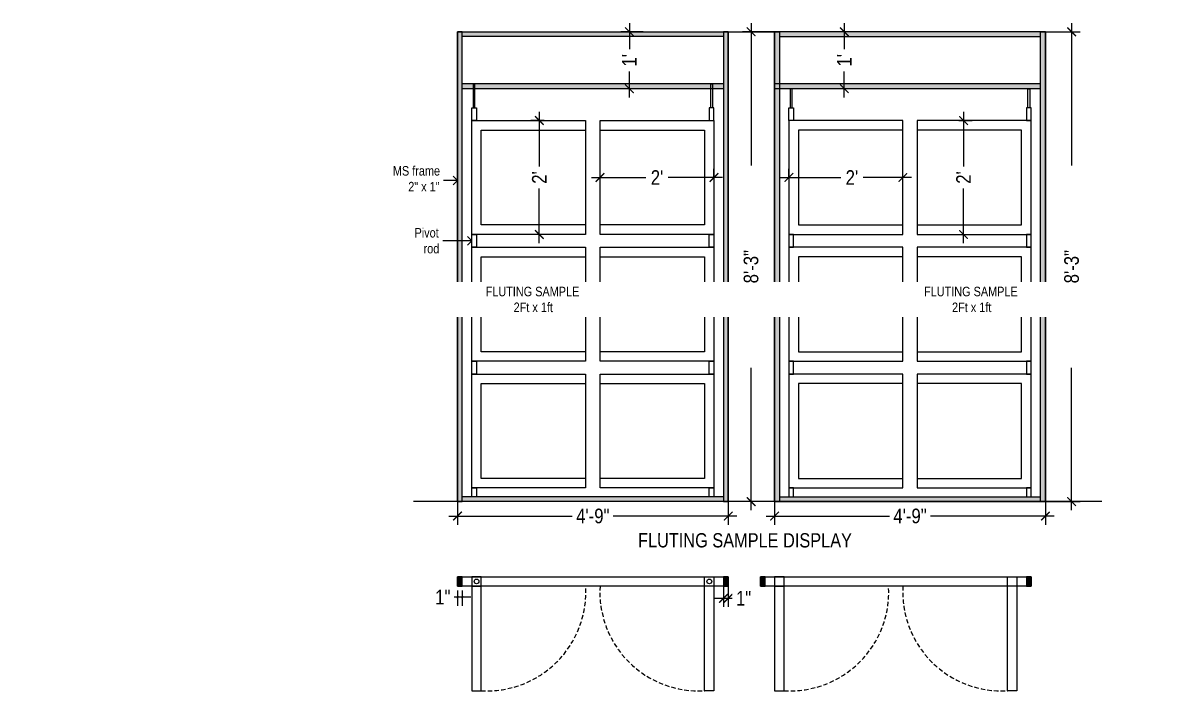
# Model space of a CAD drawing. Header units: inches. Extents: x -109431 to 29005, y -34715 to -1756.
# Drawn here: x -43316 to -43072.4, y -11340.3 to -11199.7 of the extents above; entities that cross this region are included whole.
import ezdxf

# ---------------------------------------------------------------- set-up
doc = ezdxf.new("R2010")
doc.units = ezdxf.units.IN
doc.header["$LTSCALE"] = 0.05
doc.header["$MEASUREMENT"] = 0
doc.header["$PDMODE"] = 3
doc.header["$PDSIZE"] = -4
for name, pattern in [('A2-XREF-115_FURN$0$HIDDEN', [0.375, 0.25, -0.125]), ('ACAD_ISO03W100', [30, 12, -18]), ('DASHED2', [0.375, 0.25, -0.125])]:
    doc.linetypes.add(name, pattern=pattern)
doc.layers.get('Defpoints').update_dxf_attribs({"linetype": 'DASHED2'})
doc.layers.add('Flooring Layout', color=7, linetype='Continuous')
doc.layers.add('text', color=4, linetype='Continuous')
doc.styles.add('4MMOF3-8', font='ARIALN.TTF', dxfattribs={"height": 5.12})
doc.styles.add('9-128OF1-4', font='ARIALN.TTF', dxfattribs={"height": 3.0792})
doc.dimstyles.new('DIM 1-4', dxfattribs={"dimtxt": 3.0792, "dimasz": 1.82, "dimexe": 1.82, "dimexo": 0, "dimgap": 0.09, "dimtad": 0, "dimzin": 0, "dimdsep": 46, "dimlunit": 4, "dimtxsty": '9-128OF1-4', "dimblk": 'ARCHTICK', "dimcen": 1.8125, "dimdle": 1.82, "dimclrd": 8, "dimclre": 8, "dimadec": 0, "dimazin": 0, "dimtfac": 1, "dimtofl": 0, "dimtmove": 0, "dimatfit": 3, "dimldrblk": 'OPEN90', "dimfxl": 1, "dimtolj": 1, "dimtzin": 0, "dimlwd": -1, "dimarcsym": 0})

# ---------------------------------------------------------------- blocks, each defined once
blk = doc.blocks.new('_ArchTick')
at = {"color": 0, "const_width": 0.15}
blk.add_lwpolyline([(-0.5, -0.5), (0.5, 0.5)], dxfattribs=at)
blk = doc.blocks.new('*D618')
at = {"layer": 'Defpoints', "color": 0, "ltscale": 50, "transparency": 16777216}
for p in [(-43206.29, -11220.19), (-43207.3, -11244.19), (-43206.29, -11244.19)]:
    blk.add_point(p, dxfattribs=at)
at = {"layer": 'Flooring Layout', "color": 8, "linetype": 'ACAD_ISO03W100', "ltscale": 50, "transparency": 16777216}
for p, q in [((-43207.3, -11218.37), (-43207.3, -11230.92)), ((-43207.3, -11246.01), (-43207.3, -11233.46))]:
    blk.add_line(p, q, dxfattribs=at)
at = {"layer": 'Flooring Layout', "color": 8, "linetype": 'ACAD_ISO03W100', "lineweight": -2, "ltscale": 50, "transparency": 16777216}
for p, q in [((-43206.29, -11220.19), (-43209.12, -11220.19)), ((-43206.29, -11244.19), (-43209.12, -11244.19))]:
    blk.add_line(p, q, dxfattribs=at)
at = {"layer": 'Flooring Layout', "color": 8, "ltscale": 50, "transparency": 16777216, "xscale": 1.82, "yscale": 1.82, "zscale": 1.82}
for p, rotation in [((-43207.3, -11220.19), 90), ((-43207.3, -11244.19), 270)]:
    blk.add_blockref('_ArchTick', p, dxfattribs=dict(at, rotation=rotation))
at = {"layer": 'Flooring Layout', "color": 0, "ltscale": 50, "transparency": 16777216, "insert": (-43207.3, -11232.19), "char_height": 3.079, "attachment_point": 5, "rotation": 90, "style": '9-128OF1-4', "bg_fill": 3, "box_fill_scale": 1.25, "bg_fill_color": 256, "bg_fill_true_color": 13158600, "bg_fill_transparency": 0}
blk.add_mtext("\\A1;2'", dxfattribs=at)
blk = doc.blocks.new('_Open90')
at = {"color": 0, "linetype": 'ByBlock', "lineweight": -2}
for p, q in [((0, 0), (-1, 0)), ((-0.5, 0.5), (0, 0)), ((0, 0), (-0.5, -0.5))]:
    blk.add_line(p, q, dxfattribs=at)
blk = doc.blocks.new('*D619')
at = {"layer": 'Defpoints', "color": 0, "ltscale": 50, "transparency": 16777216}
for p in [(-43194.51, -11232.19), (-43170.51, -11232.19), (-43170.51, -11232.19)]:
    blk.add_point(p, dxfattribs=at)
at = {"layer": 'Flooring Layout', "color": 8, "linetype": 'ACAD_ISO03W100', "lineweight": -2, "ltscale": 50, "transparency": 16777216}
for p, q in [((-43194.51, -11232.19), (-43194.51, -11230.37)), ((-43170.51, -11232.19), (-43170.51, -11230.37))]:
    blk.add_line(p, q, dxfattribs=at)
at = {"layer": 'Flooring Layout', "color": 8, "linetype": 'ACAD_ISO03W100', "ltscale": 50, "transparency": 16777216}
for p, q in [((-43196.33, -11232.19), (-43183.78, -11232.19)), ((-43168.69, -11232.19), (-43181.24, -11232.19))]:
    blk.add_line(p, q, dxfattribs=at)
at = {"layer": 'Flooring Layout', "color": 8, "ltscale": 50, "transparency": 16777216, "xscale": 1.82, "yscale": 1.82, "zscale": 1.82, "rotation": 180}
blk.add_blockref('_ArchTick', (-43194.51, -11232.19), dxfattribs=at)
at = {"layer": 'Flooring Layout', "color": 8, "ltscale": 50, "transparency": 16777216, "xscale": 1.82, "yscale": 1.82, "zscale": 1.82}
blk.add_blockref('_ArchTick', (-43170.51, -11232.19), dxfattribs=at)
at = {"layer": 'Flooring Layout', "color": 0, "ltscale": 50, "transparency": 16777216, "insert": (-43182.51, -11232.19), "char_height": 3.079, "attachment_point": 5, "style": '9-128OF1-4', "bg_fill": 3, "box_fill_scale": 1.25, "bg_fill_color": 256, "bg_fill_true_color": 13158600, "bg_fill_transparency": 0}
blk.add_mtext("\\A1;2'", dxfattribs=at)
blk = doc.blocks.new('*D620')
at = {"layer": 'Defpoints', "color": 0, "ltscale": 50, "transparency": 16777216}
for p in [(-43224.54, -11300.48), (-43167.51, -11300.48), (-43167.51, -11303.52)]:
    blk.add_point(p, dxfattribs=at)
at = {"layer": 'Flooring Layout', "color": 8, "linetype": 'ACAD_ISO03W100', "lineweight": -2, "ltscale": 50, "transparency": 16777216}
for p, q in [((-43224.54, -11300.48), (-43224.54, -11305.34)), ((-43167.51, -11300.48), (-43167.51, -11305.34))]:
    blk.add_line(p, q, dxfattribs=at)
at = {"layer": 'Flooring Layout', "color": 8, "linetype": 'ACAD_ISO03W100', "ltscale": 50, "transparency": 16777216}
for p, q in [((-43226.36, -11303.52), (-43199.53, -11303.52)), ((-43165.69, -11303.52), (-43192.53, -11303.52))]:
    blk.add_line(p, q, dxfattribs=at)
at = {"layer": 'Flooring Layout', "color": 8, "ltscale": 50, "transparency": 16777216, "xscale": 1.82, "yscale": 1.82, "zscale": 1.82, "rotation": 180}
blk.add_blockref('_ArchTick', (-43224.54, -11303.52), dxfattribs=at)
at = {"layer": 'Flooring Layout', "color": 8, "ltscale": 50, "transparency": 16777216, "xscale": 1.82, "yscale": 1.82, "zscale": 1.82}
blk.add_blockref('_ArchTick', (-43167.51, -11303.52), dxfattribs=at)
at = {"layer": 'Flooring Layout', "color": 0, "ltscale": 50, "transparency": 16777216, "insert": (-43196.03, -11303.52), "char_height": 3.079, "attachment_point": 5, "style": '9-128OF1-4', "bg_fill": 3, "box_fill_scale": 1.25, "bg_fill_color": 256, "bg_fill_true_color": 13158600, "bg_fill_transparency": 0}
blk.add_mtext('\\A1;4\'-9"', dxfattribs=at)
blk = doc.blocks.new('*D621')
at = {"layer": 'Defpoints', "color": 0, "ltscale": 50, "transparency": 16777216}
for p in [(-43118.95, -11220.19), (-43118.95, -11244.19), (-43117.95, -11244.19)]:
    blk.add_point(p, dxfattribs=at)
at = {"layer": 'Flooring Layout', "color": 8, "linetype": 'ACAD_ISO03W100', "ltscale": 50, "transparency": 16777216}
for p, q in [((-43117.95, -11218.37), (-43117.95, -11230.92)), ((-43117.95, -11246.01), (-43117.95, -11233.46))]:
    blk.add_line(p, q, dxfattribs=at)
at = {"layer": 'Flooring Layout', "color": 8, "linetype": 'ACAD_ISO03W100', "lineweight": -2, "ltscale": 50, "transparency": 16777216}
for p, q in [((-43118.95, -11220.19), (-43116.13, -11220.19)), ((-43118.95, -11244.19), (-43116.13, -11244.19))]:
    blk.add_line(p, q, dxfattribs=at)
at = {"layer": 'Flooring Layout', "color": 8, "ltscale": 50, "transparency": 16777216, "xscale": 1.82, "yscale": 1.82, "zscale": 1.82}
for p, rotation in [((-43117.95, -11220.19), 90), ((-43117.95, -11244.19), 270)]:
    blk.add_blockref('_ArchTick', p, dxfattribs=dict(at, rotation=rotation))
at = {"layer": 'Flooring Layout', "color": 0, "ltscale": 50, "transparency": 16777216, "insert": (-43117.95, -11232.19), "char_height": 3.079, "attachment_point": 5, "rotation": 90, "style": '9-128OF1-4', "bg_fill": 3, "box_fill_scale": 1.25, "bg_fill_color": 256, "bg_fill_true_color": 13158600, "bg_fill_transparency": 0}
blk.add_mtext("\\A1;2'", dxfattribs=at)
blk = doc.blocks.new('*D622')
at = {"layer": 'Defpoints', "color": 0, "ltscale": 50, "transparency": 16777216}
for p in [(-43154.73, -11232.19), (-43154.73, -11232.19), (-43130.73, -11232.19)]:
    blk.add_point(p, dxfattribs=at)
at = {"layer": 'Flooring Layout', "color": 8, "linetype": 'ACAD_ISO03W100', "lineweight": -2, "ltscale": 50, "transparency": 16777216}
for p, q in [((-43154.73, -11232.19), (-43154.73, -11230.37)), ((-43130.73, -11232.19), (-43130.73, -11230.37))]:
    blk.add_line(p, q, dxfattribs=at)
at = {"layer": 'Flooring Layout', "color": 8, "linetype": 'ACAD_ISO03W100', "ltscale": 50, "transparency": 16777216}
for p, q in [((-43156.55, -11232.19), (-43142.73, -11232.19)), ((-43128.91, -11232.19), (-43140.19, -11232.19))]:
    blk.add_line(p, q, dxfattribs=at)
at = {"layer": 'Flooring Layout', "color": 8, "ltscale": 50, "transparency": 16777216, "xscale": 1.82, "yscale": 1.82, "zscale": 1.82, "rotation": 180}
blk.add_blockref('_ArchTick', (-43154.73, -11232.19), dxfattribs=at)
at = {"layer": 'Flooring Layout', "color": 8, "ltscale": 50, "transparency": 16777216, "xscale": 1.82, "yscale": 1.82, "zscale": 1.82}
blk.add_blockref('_ArchTick', (-43130.73, -11232.19), dxfattribs=at)
at = {"layer": 'Flooring Layout', "color": 0, "ltscale": 50, "transparency": 16777216, "insert": (-43141.46, -11232.19), "char_height": 3.079, "attachment_point": 5, "style": '9-128OF1-4', "bg_fill": 3, "box_fill_scale": 1.25, "bg_fill_color": 256, "bg_fill_true_color": 13158600, "bg_fill_transparency": 0}
blk.add_mtext("\\A1;2'", dxfattribs=at)
blk = doc.blocks.new('*D617')
at = {"layer": 'Defpoints', "color": 0, "ltscale": 50, "transparency": 16777216}
for p in [(-43157.03, -11201.48), (-43162.69, -11300.48), (-43157.03, -11300.48)]:
    blk.add_point(p, dxfattribs=at)
at = {"layer": 'Flooring Layout', "color": 8, "linetype": 'ACAD_ISO03W100', "ltscale": 50, "transparency": 16777216}
for p, q in [((-43162.69, -11199.66), (-43162.69, -11247.53)), ((-43162.69, -11302.3), (-43162.69, -11254.43))]:
    blk.add_line(p, q, dxfattribs=at)
at = {"layer": 'Flooring Layout', "color": 8, "linetype": 'ACAD_ISO03W100', "lineweight": -2, "ltscale": 50, "transparency": 16777216}
for p, q in [((-43157.03, -11201.48), (-43164.51, -11201.48)), ((-43157.03, -11300.48), (-43164.51, -11300.48))]:
    blk.add_line(p, q, dxfattribs=at)
at = {"layer": 'Flooring Layout', "color": 8, "ltscale": 50, "transparency": 16777216, "xscale": 1.82, "yscale": 1.82, "zscale": 1.82}
for p, rotation in [((-43162.69, -11201.48), 90), ((-43162.69, -11300.48), 270)]:
    blk.add_blockref('_ArchTick', p, dxfattribs=dict(at, rotation=rotation))
at = {"layer": 'Flooring Layout', "color": 0, "ltscale": 50, "transparency": 16777216, "insert": (-43162.69, -11250.98), "char_height": 3.079, "attachment_point": 5, "rotation": 90, "style": '9-128OF1-4', "bg_fill": 3, "box_fill_scale": 1.25, "bg_fill_color": 256, "bg_fill_true_color": 13158600, "bg_fill_transparency": 0}
blk.add_mtext('\\A1;8\'-3"', dxfattribs=at)
blk = doc.blocks.new('*D623')
at = {"layer": 'Defpoints', "color": 0, "ltscale": 50, "transparency": 16777216}
for p in [(-43157.73, -11300.48), (-43100.7, -11300.48), (-43157.73, -11303.52)]:
    blk.add_point(p, dxfattribs=at)
at = {"layer": 'Flooring Layout', "color": 8, "linetype": 'ACAD_ISO03W100', "lineweight": -2, "ltscale": 50, "transparency": 16777216}
for p, q in [((-43157.73, -11300.48), (-43157.73, -11305.34)), ((-43100.7, -11300.48), (-43100.7, -11305.34))]:
    blk.add_line(p, q, dxfattribs=at)
at = {"layer": 'Flooring Layout', "color": 8, "linetype": 'ACAD_ISO03W100', "ltscale": 50, "transparency": 16777216}
for p, q in [((-43159.55, -11303.52), (-43132.72, -11303.52)), ((-43098.88, -11303.52), (-43125.72, -11303.52))]:
    blk.add_line(p, q, dxfattribs=at)
at = {"layer": 'Flooring Layout', "color": 8, "ltscale": 50, "transparency": 16777216, "xscale": 1.82, "yscale": 1.82, "zscale": 1.82, "rotation": 180}
blk.add_blockref('_ArchTick', (-43157.73, -11303.52), dxfattribs=at)
at = {"layer": 'Flooring Layout', "color": 8, "ltscale": 50, "transparency": 16777216, "xscale": 1.82, "yscale": 1.82, "zscale": 1.82}
blk.add_blockref('_ArchTick', (-43100.7, -11303.52), dxfattribs=at)
at = {"layer": 'Flooring Layout', "color": 0, "ltscale": 50, "transparency": 16777216, "insert": (-43129.22, -11303.52), "char_height": 3.079, "attachment_point": 5, "style": '9-128OF1-4', "bg_fill": 3, "box_fill_scale": 1.25, "bg_fill_color": 256, "bg_fill_true_color": 13158600, "bg_fill_transparency": 0}
blk.add_mtext('\\A1;4\'-9"', dxfattribs=at)
blk = doc.blocks.new('*D734')
at = {"layer": 'Defpoints', "color": 0, "ltscale": 50, "transparency": 16777216}
for p in [(-43100.7, -11201.48), (-43100.7, -11300.48), (-43095.18, -11300.48)]:
    blk.add_point(p, dxfattribs=at)
at = {"layer": 'Flooring Layout', "color": 8, "linetype": 'ACAD_ISO03W100', "ltscale": 50, "transparency": 16777216}
for p, q in [((-43095.18, -11199.66), (-43095.18, -11247.53)), ((-43095.18, -11302.3), (-43095.18, -11254.43))]:
    blk.add_line(p, q, dxfattribs=at)
at = {"layer": 'Flooring Layout', "color": 8, "linetype": 'ACAD_ISO03W100', "lineweight": -2, "ltscale": 50, "transparency": 16777216}
for p, q in [((-43100.7, -11201.48), (-43093.36, -11201.48)), ((-43100.7, -11300.48), (-43093.36, -11300.48))]:
    blk.add_line(p, q, dxfattribs=at)
at = {"layer": 'Flooring Layout', "color": 8, "ltscale": 50, "transparency": 16777216, "xscale": 1.82, "yscale": 1.82, "zscale": 1.82}
for p, rotation in [((-43095.18, -11201.48), 90), ((-43095.18, -11300.48), 270)]:
    blk.add_blockref('_ArchTick', p, dxfattribs=dict(at, rotation=rotation))
at = {"layer": 'Flooring Layout', "color": 0, "ltscale": 50, "transparency": 16777216, "insert": (-43095.18, -11250.98), "char_height": 3.079, "attachment_point": 5, "rotation": 90, "style": '9-128OF1-4', "bg_fill": 3, "box_fill_scale": 1.25, "bg_fill_color": 256, "bg_fill_true_color": 13158600, "bg_fill_transparency": 0}
blk.add_mtext('\\A1;8\'-3"', dxfattribs=at)
blk = doc.blocks.new('*D893')
at = {"layer": 'Defpoints', "color": 0, "ltscale": 50, "transparency": 16777216}
blk.add_point((-43223.54, -11319.19), dxfattribs=at)
at = {"layer": 'Flooring Layout', "color": 8, "linetype": 'ACAD_ISO03W100', "lineweight": -2, "ltscale": 50, "transparency": 16777216}
for p, q in [((-43224.54, -11319.19), (-43224.54, -11322.42)), ((-43223.54, -11319.19), (-43223.54, -11322.42))]:
    blk.add_line(p, q, dxfattribs=at)
at = {"layer": 'Flooring Layout', "color": 8, "linetype": 'ACAD_ISO03W100', "ltscale": 50, "transparency": 16777216}
for p, q in [((-43224.54, -11320.6), (-43226.21, -11320.6)), ((-43221.72, -11320.6), (-43224.54, -11320.6))]:
    blk.add_line(p, q, dxfattribs=at)
at = {"layer": 'Flooring Layout', "color": 8, "ltscale": 50, "transparency": 16777216, "xscale": 0.5, "yscale": 0.5, "zscale": 0.5, "rotation": 180}
blk.add_blockref('_ArchTick', (-43224.54, -11320.6), dxfattribs=at)
at = {"layer": 'Flooring Layout', "color": 8, "ltscale": 50, "transparency": 16777216, "xscale": 0.5, "yscale": 0.5, "zscale": 0.5}
blk.add_blockref('_ArchTick', (-43223.54, -11320.6), dxfattribs=at)
at = {"layer": 'Flooring Layout', "color": 0, "ltscale": 50, "transparency": 16777216, "insert": (-43227.63, -11320.6), "char_height": 3.079, "attachment_point": 5, "style": '9-128OF1-4', "bg_fill": 3, "box_fill_scale": 1.25, "bg_fill_color": 256, "bg_fill_true_color": 13158600, "bg_fill_transparency": 0}
blk.add_mtext('\\A1;1"', dxfattribs=at)
at = {"layer": 'Defpoints', "color": 0, "ltscale": 50, "transparency": 16777216}
for p in [(-43224.54, -11319.19), (-43224.54, -11320.6)]:
    blk.add_point(p, dxfattribs=at)
blk = doc.blocks.new('*D894')
at = {"layer": 'Defpoints', "color": 0, "ltscale": 50, "transparency": 16777216}
blk.add_point((-43168.51, -11318.26), dxfattribs=at)
at = {"layer": 'Flooring Layout', "color": 8, "linetype": 'ACAD_ISO03W100', "lineweight": -2, "ltscale": 50, "transparency": 16777216}
for p, q in [((-43168.51, -11318.26), (-43168.51, -11322.67)), ((-43167.51, -11318.26), (-43167.51, -11322.67))]:
    blk.add_line(p, q, dxfattribs=at)
at = {"layer": 'Flooring Layout', "color": 8, "linetype": 'ACAD_ISO03W100', "ltscale": 50, "transparency": 16777216}
for p, q in [((-43170.33, -11320.85), (-43167.51, -11320.85)), ((-43167.51, -11320.85), (-43165.69, -11320.85))]:
    blk.add_line(p, q, dxfattribs=at)
at = {"layer": 'Flooring Layout', "color": 8, "ltscale": 50, "transparency": 16777216, "xscale": 1.82, "yscale": 1.82, "zscale": 1.82, "rotation": 180}
blk.add_blockref('_ArchTick', (-43168.51, -11320.85), dxfattribs=at)
at = {"layer": 'Flooring Layout', "color": 8, "ltscale": 50, "transparency": 16777216, "xscale": 1.82, "yscale": 1.82, "zscale": 1.82}
blk.add_blockref('_ArchTick', (-43167.51, -11320.85), dxfattribs=at)
at = {"layer": 'Flooring Layout', "color": 0, "ltscale": 50, "transparency": 16777216, "insert": (-43164.27, -11320.85), "char_height": 3.079, "attachment_point": 5, "style": '9-128OF1-4', "bg_fill": 3, "box_fill_scale": 1.25, "bg_fill_color": 256, "bg_fill_true_color": 13158600, "bg_fill_transparency": 0}
blk.add_mtext('\\A1;1"', dxfattribs=at)
at = {"layer": 'Defpoints', "color": 0, "ltscale": 50, "transparency": 16777216}
for p in [(-43167.51, -11318.26), (-43167.51, -11320.85)]:
    blk.add_point(p, dxfattribs=at)
blk = doc.blocks.new('*D913')
at = {"layer": 'Defpoints', "color": 0, "ltscale": 50, "transparency": 16777216}
for p in [(-43188.32, -11201.48), (-43185.4, -11201.48), (-43185.4, -11213.48)]:
    blk.add_point(p, dxfattribs=at)
at = {"layer": 'Flooring Layout', "color": 8, "linetype": 'ACAD_ISO03W100', "ltscale": 50, "transparency": 16777216}
for p, q in [((-43188.32, -11199.66), (-43188.32, -11206.35)), ((-43188.32, -11215.3), (-43188.32, -11208.62))]:
    blk.add_line(p, q, dxfattribs=at)
at = {"layer": 'Flooring Layout', "color": 8, "linetype": 'ACAD_ISO03W100', "lineweight": -2, "ltscale": 50, "transparency": 16777216}
for p, q in [((-43185.4, -11201.48), (-43190.14, -11201.48)), ((-43185.4, -11213.48), (-43190.14, -11213.48))]:
    blk.add_line(p, q, dxfattribs=at)
at = {"layer": 'Flooring Layout', "color": 8, "ltscale": 50, "transparency": 16777216, "xscale": 1.82, "yscale": 1.82, "zscale": 1.82}
for p, rotation in [((-43188.32, -11201.48), 90), ((-43188.32, -11213.48), 270)]:
    blk.add_blockref('_ArchTick', p, dxfattribs=dict(at, rotation=rotation))
at = {"layer": 'Flooring Layout', "color": 0, "ltscale": 50, "transparency": 16777216, "insert": (-43188.32, -11207.48), "char_height": 3.079, "attachment_point": 5, "rotation": 90, "style": '9-128OF1-4', "bg_fill": 3, "box_fill_scale": 1.25, "bg_fill_color": 256, "bg_fill_true_color": 13158600, "bg_fill_transparency": 0}
blk.add_mtext("\\A1;1'", dxfattribs=at)
blk = doc.blocks.new('*D914')
at = {"layer": 'Defpoints', "color": 0, "ltscale": 50, "transparency": 16777216}
for p in [(-43143.06, -11201.48), (-43140.13, -11201.48), (-43140.13, -11213.48)]:
    blk.add_point(p, dxfattribs=at)
at = {"layer": 'Flooring Layout', "color": 8, "linetype": 'ACAD_ISO03W100', "ltscale": 50, "transparency": 16777216}
for p, q in [((-43143.06, -11199.66), (-43143.06, -11206.35)), ((-43143.06, -11215.3), (-43143.06, -11208.62))]:
    blk.add_line(p, q, dxfattribs=at)
at = {"layer": 'Flooring Layout', "color": 8, "linetype": 'ACAD_ISO03W100', "lineweight": -2, "ltscale": 50, "transparency": 16777216}
for p, q in [((-43140.13, -11201.48), (-43144.88, -11201.48)), ((-43140.13, -11213.48), (-43144.88, -11213.48))]:
    blk.add_line(p, q, dxfattribs=at)
at = {"layer": 'Flooring Layout', "color": 8, "ltscale": 50, "transparency": 16777216, "xscale": 1.82, "yscale": 1.82, "zscale": 1.82}
for p, rotation in [((-43143.06, -11201.48), 90), ((-43143.06, -11213.48), 270)]:
    blk.add_blockref('_ArchTick', p, dxfattribs=dict(at, rotation=rotation))
at = {"layer": 'Flooring Layout', "color": 0, "ltscale": 50, "transparency": 16777216, "insert": (-43143.06, -11207.48), "char_height": 3.079, "attachment_point": 5, "rotation": 90, "style": '9-128OF1-4', "bg_fill": 3, "box_fill_scale": 1.25, "bg_fill_color": 256, "bg_fill_true_color": 13158600, "bg_fill_transparency": 0}
blk.add_mtext("\\A1;1'", dxfattribs=at)

msp = doc.modelspace()

# ---------------------------------------------------------------- hatches: boundary and pattern name
at = {"layer": 'Flooring Layout', "ltscale": 50, "true_color": 0x939598}
h = msp.add_hatch(color=252, dxfattribs=at)
h.dxf.hatch_style = 1
h.paths.add_polyline_path([(-43167.51082, -11201.48427), (-43224.54155, -11201.48427), (-43224.54155, -11300.48427), (-43167.51082, -11300.48427)])
h.paths.add_polyline_path([(-43168.51082, -11202.48427), (-43168.51082, -11299.48427), (-43223.54155, -11299.48427), (-43223.54155, -11202.48427)], flags=16)
h = msp.add_hatch(color=252, dxfattribs=at)
h.dxf.hatch_style = 1
h.paths.add_polyline_path([(-43157.73372, -11201.48427), (-43100.70299, -11201.48427), (-43100.70299, -11300.48427), (-43157.73372, -11300.48427)])
h.paths.add_polyline_path([(-43156.73372, -11202.48427), (-43156.73372, -11299.48427), (-43101.70299, -11299.48427), (-43101.70299, -11202.48427)], flags=16)
h = msp.add_hatch(color=252, dxfattribs=at)
h.dxf.hatch_style = 1
h.paths.add_polyline_path([(-43168.51082, -11212.48427), (-43223.54155, -11212.48427), (-43223.54155, -11213.48427), (-43168.51082, -11213.48427)])
h = msp.add_hatch(color=252, dxfattribs=at)
h.dxf.hatch_style = 1
h.paths.add_polyline_path([(-43223.54155, -11316.3136), (-43224.54155, -11316.3136), (-43224.54155, -11318.25973), (-43223.54155, -11318.25973)])
h = msp.add_hatch(color=252, dxfattribs=at)
h.dxf.hatch_style = 1
h.paths.add_polyline_path([(-43167.51082, -11316.3136), (-43168.51082, -11316.3136), (-43168.51082, -11318.25973), (-43167.51082, -11318.25973)])
h = msp.add_hatch(color=252, dxfattribs=at)
h.dxf.hatch_style = 1
h.paths.add_polyline_path([(-43159.73477, -11316.3136), (-43160.73477, -11316.3136), (-43160.73477, -11318.25973), (-43159.73477, -11318.25973)])
h = msp.add_hatch(color=252, dxfattribs=at)
h.dxf.hatch_style = 1
h.paths.add_polyline_path([(-43103.70403, -11316.3136), (-43104.70403, -11316.3136), (-43104.70403, -11318.25973), (-43103.70403, -11318.25973)])

# ---------------------------------------------------------------- linework, layer by layer
at = {"layer": 'Flooring Layout', "ltscale": 50}
for p, q in [((-43168.51082, -11202.48427), (-43223.54155, -11202.48427)), ((-43156.73372, -11202.48427), (-43101.70299, -11202.48427)), ((-43168.51082, -11212.48427), (-43223.54155, -11212.48427)), ((-43168.51082, -11213.48427), (-43223.54155, -11213.48427)), ((-43168.51082, -11299.48427), (-43223.54155, -11299.48427)), ((-43156.73372, -11299.48427), (-43101.70299, -11299.48427))]:
    msp.add_line(p, q, dxfattribs=at)
for points in [[(-43223.54155, -11201.48427), (-43224.54155, -11201.48427), (-43224.54155, -11300.48427), (-43223.54155, -11300.48427)], [(-43167.51082, -11201.48427), (-43168.51082, -11201.48427), (-43168.51082, -11300.48427), (-43167.51082, -11300.48427)], [(-43157.73372, -11201.48427), (-43156.73372, -11201.48427), (-43156.73372, -11300.48427), (-43157.73372, -11300.48427)], [(-43101.70299, -11201.48427), (-43100.70299, -11201.48427), (-43100.70299, -11300.48427), (-43101.70299, -11300.48427)], [(-43221.23947, -11217.48427), (-43220.85011, -11217.48427), (-43220.85011, -11212.48427), (-43221.23947, -11212.48427)], [(-43170.81291, -11217.48427), (-43171.20226, -11217.48427), (-43171.20226, -11212.48427), (-43170.81291, -11212.48427)], [(-43154.43164, -11217.48427), (-43154.04228, -11217.48427), (-43154.04228, -11213.48427), (-43154.43164, -11213.48427)], [(-43104.00508, -11217.48427), (-43104.39443, -11217.48427), (-43104.39443, -11213.48427), (-43104.00508, -11213.48427)], [(-43221.54051, -11217.48427), (-43220.53947, -11217.48427), (-43220.54051, -11220.19074), (-43221.54051, -11220.19074)], [(-43170.51186, -11217.48427), (-43171.5129, -11217.48427), (-43171.51186, -11220.19074), (-43170.51186, -11220.19074)], [(-43154.73268, -11217.48427), (-43153.73164, -11217.48427), (-43153.73268, -11220.19074), (-43154.73268, -11220.19074)], [(-43103.70403, -11217.48427), (-43104.70508, -11217.48427), (-43104.70403, -11220.19074), (-43103.70403, -11220.19074)], [(-43221.54155, -11220.19074), (-43197.54155, -11220.19074), (-43197.54155, -11244.19074), (-43221.54155, -11244.19074)], [(-43194.51082, -11220.19074), (-43170.51082, -11220.19074), (-43170.51082, -11244.19074), (-43194.51082, -11244.19074)], [(-43130.73372, -11220.19074), (-43154.73372, -11220.19074), (-43154.73372, -11244.19074), (-43130.73372, -11244.19074)], [(-43103.70299, -11220.19074), (-43127.70299, -11220.19074), (-43127.70299, -11244.19074), (-43103.70299, -11244.19074)], [(-43219.54155, -11222.19074), (-43197.54155, -11222.19074), (-43197.54155, -11242.19074), (-43219.54155, -11242.19074)], [(-43194.51082, -11222.19074), (-43172.51082, -11222.19074), (-43172.51082, -11242.19074), (-43194.51082, -11242.19074)], [(-43130.73372, -11222.19074), (-43152.73372, -11222.19074), (-43152.73372, -11242.19074), (-43130.73372, -11242.19074)], [(-43105.70299, -11222.19074), (-43127.70299, -11222.19074), (-43127.70299, -11242.19074), (-43105.70299, -11242.19074)], [(-43221.54259, -11244.19074), (-43220.54259, -11244.19074), (-43220.54155, -11246.89721), (-43221.54155, -11246.89721)], [(-43171.51186, -11244.19074), (-43170.51082, -11244.19074), (-43170.51082, -11246.89721), (-43171.51214, -11246.89721)], [(-43153.73268, -11244.19074), (-43154.73268, -11244.19074), (-43154.73372, -11246.89721), (-43153.73372, -11246.89721)], [(-43103.70299, -11244.19074), (-43104.70299, -11244.19074), (-43104.70403, -11246.89721), (-43103.70403, -11246.89721)], [(-43221.54155, -11246.89721), (-43197.54155, -11246.89721), (-43197.54155, -11270.89721), (-43221.54155, -11270.89721)], [(-43219.54155, -11248.89721), (-43197.54155, -11248.89721), (-43197.54155, -11268.89721), (-43219.54155, -11268.89721)], [(-43194.51082, -11246.89721), (-43170.51082, -11246.89721), (-43170.51082, -11270.89721), (-43194.51082, -11270.89721)], [(-43194.51082, -11248.89721), (-43172.51082, -11248.89721), (-43172.51082, -11268.89721), (-43194.51082, -11268.89721)], [(-43130.73372, -11246.89721), (-43154.73372, -11246.89721), (-43154.73372, -11270.89721), (-43130.73372, -11270.89721)], [(-43130.73372, -11248.89721), (-43152.73372, -11248.89721), (-43152.73372, -11268.89721), (-43130.73372, -11268.89721)], [(-43103.70299, -11246.89721), (-43127.70299, -11246.89721), (-43127.70299, -11270.89721), (-43103.70299, -11270.89721)], [(-43105.70299, -11248.89721), (-43127.70299, -11248.89721), (-43127.70299, -11268.89721), (-43105.70299, -11268.89721)], [(-43221.54259, -11270.89721), (-43220.54259, -11270.89721), (-43220.54155, -11273.60368), (-43221.54155, -11273.60368)], [(-43171.51186, -11270.89721), (-43170.51186, -11270.89721), (-43170.51082, -11273.60368), (-43171.51082, -11273.60368)], [(-43153.73268, -11270.89721), (-43154.73268, -11270.89721), (-43154.73372, -11273.60368), (-43153.73372, -11273.60368)], [(-43103.70299, -11270.89721), (-43104.70299, -11270.89721), (-43104.70403, -11273.60368), (-43103.70403, -11273.60368)], [(-43221.54155, -11273.60368), (-43197.54155, -11273.60368), (-43197.54155, -11297.60368), (-43221.54155, -11297.60368)], [(-43219.54155, -11275.60368), (-43197.54155, -11275.60368), (-43197.54155, -11295.60368), (-43219.54155, -11295.60368)], [(-43194.51082, -11273.60368), (-43170.51082, -11273.60368), (-43170.51082, -11297.60368), (-43194.51082, -11297.60368)], [(-43194.51082, -11275.60368), (-43172.51082, -11275.60368), (-43172.51082, -11295.60368), (-43194.51082, -11295.60368)], [(-43130.73372, -11273.60368), (-43154.73372, -11273.60368), (-43154.73372, -11297.60368), (-43130.73372, -11297.60368)], [(-43130.73372, -11275.60368), (-43152.73372, -11275.60368), (-43152.73372, -11295.60368), (-43130.73372, -11295.60368)], [(-43103.70299, -11273.60368), (-43127.70299, -11273.60368), (-43127.70299, -11297.60368), (-43103.70299, -11297.60368)], [(-43105.70299, -11275.60368), (-43127.70299, -11275.60368), (-43127.70299, -11295.60368), (-43105.70299, -11295.60368)], [(-43221.54155, -11297.60368), (-43220.54155, -11297.60368), (-43220.54051, -11299.48427), (-43221.54051, -11299.48427)], [(-43171.51186, -11297.60368), (-43170.51186, -11297.60368), (-43170.51082, -11299.48427), (-43171.51082, -11299.48427)], [(-43153.73268, -11297.60368), (-43154.73268, -11297.60368), (-43154.73372, -11299.48427), (-43153.73372, -11299.48427)], [(-43103.70299, -11297.60368), (-43104.70299, -11297.60368), (-43104.70403, -11299.48427), (-43103.70403, -11299.48427)], [(-43224.54155, -11316.3136), (-43167.51082, -11316.3136), (-43167.51082, -11318.25973), (-43224.54155, -11318.25973)], [(-43224.54155, -11316.3136), (-43224.54155, -11318.25973), (-43223.54155, -11318.25973), (-43223.54155, -11316.3136)], [(-43221.54155, -11316.3136), (-43221.54155, -11340.3136), (-43219.54155, -11340.3136), (-43219.54155, -11316.3136)], [(-43221.54051, -11318.25973), (-43219.54051, -11318.25973), (-43219.54051, -11316.3136), (-43221.54051, -11316.3136)], [(-43170.51134, -11316.3136), (-43170.51134, -11340.3136), (-43172.51134, -11340.3136), (-43172.51134, -11316.3136)], [(-43168.51082, -11316.3136), (-43168.51082, -11318.25973), (-43167.51082, -11318.25973), (-43167.51082, -11316.3136)], [(-43160.73477, -11316.3136), (-43103.70403, -11316.3136), (-43103.70403, -11318.25973), (-43160.73477, -11318.25973)], [(-43160.73477, -11316.3136), (-43160.73477, -11318.25973), (-43159.73477, -11318.25973), (-43159.73477, -11316.3136)], [(-43157.73477, -11316.3136), (-43157.73477, -11340.3136), (-43155.73477, -11340.3136), (-43155.73477, -11316.3136)], [(-43157.73372, -11318.25973), (-43155.73372, -11318.25973), (-43155.73372, -11316.3136), (-43157.73372, -11316.3136)], [(-43106.70455, -11316.3136), (-43106.70455, -11340.3136), (-43108.70455, -11340.3136), (-43108.70455, -11316.3136)], [(-43104.70403, -11316.3136), (-43104.70403, -11318.25973), (-43103.70403, -11318.25973), (-43103.70403, -11316.3136)]]:
    msp.add_lwpolyline(points, close=True, dxfattribs=at)
msp.add_circle((-43171.48656, -11317.28667), 0.5, dxfattribs=at)
at = {"layer": 'Flooring Layout', "linetype": 'A2-XREF-115_FURN$0$HIDDEN', "lineweight": 9, "ltscale": 75}
for centre, start, end in [((-43218.31809, -11319.53401), 266.6304282, 3.5096974), ((-43173.7348, -11319.53401), 176.4903026, 273.3695718), ((-43154.5113, -11319.53401), 266.6304282, 3.5096974), ((-43109.92801, -11319.53401), 176.4903026, 273.3695718)]:
    msp.add_arc(centre, 20.81558, start, end, dxfattribs=at)

# ---------------------------------------------------------------- texts
at = {"layer": 'text', "color": 7, "ltscale": 50, "true_color": 0xffffff, "insert": (-43141.44692, -11308.65668), "char_height": 3, "width": 119.7881644, "attachment_point": 6, "rotation": 359.9795277, "style": '9-128OF1-4', "bg_fill": 2}
msp.add_mtext('{\\C30;\\c2254834;FLUTING SAMPLE DISPLAY}', dxfattribs=at)

# ---------------------------------------------------------------- leaders
at = {"layer": 'Flooring Layout', "ltscale": 50}
for points in [[(-43224.54155, -11232.8442), (-43239.62426, -11232.8442)], [(-43221.54103, -11245.54398), (-43236.13665, -11245.54398)]]:
    msp.add_leader(points, dimstyle='DIM 1-4', override={"dimgap": 0.09, "dimtad": 0, "dimfxl": 0.1875, "dimtfill": 1, "dimarcsym": 1}, dxfattribs=at)

# ---------------------------------------------------------------- next in the draw order: texts
at = {"layer": 'text', "ltscale": 50, "char_height": 2, "attachment_point": 4, "style": '4MMOF3-8', "bg_fill": 2}
for s, insert in [('\\pi76.68554;{\\C32;\\c2648525;MS frame \\P\\pi79.92292;2" x 1"}', (-43314.82782, -11232.45134)), ('\\pi81.44134;{\\C32;\\c2648525;Pivot \\P\\pi83.3513;rod }', (-43315.0231, -11245.51752))]:
    msp.add_mtext_dynamic_manual_height_columns(s, width=86.3458436, gutter_width=15.396, heights=[26.62558], dxfattribs=dict(at, insert=insert))

# ---------------------------------------------------------------- next in the draw order: dimensions: what is measured, and where the dimension line sits
at = {"layer": 'Flooring Layout', "ltscale": 50}
for base, p1, p2, picture, middle in [((-43207.29585, -11244.19074), (-43206.28974, -11220.19074), (-43206.28974, -11244.19074), '*D618', (-43207.29585, -11232.19074)), ((-43117.9487, -11244.19074), (-43118.9548, -11220.19074), (-43118.9548, -11244.19074), '*D621', (-43117.9487, -11232.19074))]:
    dim = msp.add_linear_dim(base=base, p1=p1, p2=p2, angle=90, dimstyle='DIM 1-4', override={"dimfxl": 0.1875, "dimtfill": 1, "dimarcsym": 1}, dxfattribs=at)
    dim.commit()
    dim.dimension.update_dxf_attribs({"geometry": picture, "text_midpoint": middle})
for base, p1, p2, picture, middle in [((-43170.51082, -11232.19074), (-43194.51082, -11232.19074), (-43170.51082, -11232.19074), '*D619', (-43182.51082, -11232.19074)), ((-43167.51082, -11320.85375), (-43168.51082, -11318.25973), (-43167.51082, -11318.25973), '*D894', (-43164.26601, -11320.85375))]:
    dim = msp.add_linear_dim(base=base, p1=p1, p2=p2, dimstyle='DIM 1-4', override={"dimfxl": 0.1875, "dimtfill": 1, "dimarcsym": 1}, dxfattribs=at)
    dim.commit()
    dim.dimension.update_dxf_attribs({"geometry": picture, "text_midpoint": middle})
dim = msp.add_linear_dim(base=(-43154.73372, -11232.19074), p1=(-43130.73372, -11232.19074), p2=(-43154.73372, -11232.19074), angle=180, dimstyle='DIM 1-4', override={"dimfxl": 0.1875, "dimtfill": 1, "dimarcsym": 1}, dxfattribs=at)
dim.commit()
dim.dimension.update_dxf_attribs({"geometry": '*D622', "text_midpoint": (-43141.46119, -11232.19074), "dimtype": 160})
dim = msp.add_linear_dim(base=(-43224.54155, -11320.6047), p1=(-43223.54155, -11319.18563), p2=(-43224.54155, -11319.18563), dimstyle='DIM 1-4', override={"dimasz": 0.5, "dimfxl": 0.1875, "dimtfill": 1, "dimarcsym": 1}, dxfattribs=at)
dim.commit()
dim.dimension.update_dxf_attribs({"geometry": '*D893', "text_midpoint": (-43227.63387, -11320.6047), "dimtype": 160})

# ---------------------------------------------------------------- next in the draw order: linework, layer by layer
for points in [[(-43224.54155, -11201.48427), (-43167.51082, -11201.48427), (-43167.51082, -11300.48427), (-43224.54155, -11300.48427)], [(-43100.70299, -11201.48427), (-43157.73372, -11201.48427), (-43157.73372, -11300.48427), (-43100.70299, -11300.48427)]]:
    msp.add_lwpolyline(points, close=True, dxfattribs=at)
msp.add_circle((-43220.51678, -11317.28667), 0.5, dxfattribs=at)

# ---------------------------------------------------------------- next in the draw order: texts
at = {"layer": 'text', "ltscale": 50, "insert": (-43252.06997, -11257.889), "char_height": 2, "attachment_point": 4, "style": '4MMOF3-8', "bg_fill": 2}
msp.add_mtext_dynamic_manual_height_columns('\\pi33.46419;{\\C32;\\c2648525;FLUTING SAMPLE\\P\\pi38.72135; 2Ft x 1ft}', width=86.3458436, gutter_width=15.396, heights=[26.62558], dxfattribs=at)

# ---------------------------------------------------------------- next in the draw order: dimensions: what is measured, and where the dimension line sits
at = {"layer": 'Flooring Layout', "ltscale": 50}
dim = msp.add_linear_dim(base=(-43188.32165, -11201.48427), p1=(-43185.39518, -11213.48427), p2=(-43185.39518, -11201.48427), angle=90, dimstyle='DIM 1-4', override={"dimfxl": 0.1875, "dimtfill": 1, "dimarcsym": 1}, dxfattribs=at)
dim.commit()
dim.dimension.update_dxf_attribs({"geometry": '*D913', "text_midpoint": (-43188.32165, -11207.48427)})
dim = msp.add_linear_dim(base=(-43167.51082, -11303.52033), p1=(-43224.54155, -11300.48427), p2=(-43167.51082, -11300.48427), dimstyle='DIM 1-4', override={"dimfxl": 0.1875, "dimtfill": 1, "dimarcsym": 1}, dxfattribs=at)
dim.commit()
dim.dimension.update_dxf_attribs({"geometry": '*D620', "text_midpoint": (-43196.02619, -11303.52033)})

# ---------------------------------------------------------------- next in the draw order: dimensions: what is measured, and where the dimension line sits
dim = msp.add_linear_dim(base=(-43162.68573, -11300.48427), p1=(-43157.02605, -11201.48427), p2=(-43157.02605, -11300.48427), angle=90, dimstyle='DIM 1-4', override={"dimfxl": 0.1875, "dimtfill": 1, "dimarcsym": 1}, dxfattribs=at)
dim.commit()
dim.dimension.update_dxf_attribs({"geometry": '*D617', "text_midpoint": (-43162.68573, -11250.98427)})

# ---------------------------------------------------------------- next in the draw order: linework, layer by layer
msp.add_line((-43167.51082, -11201.48427), (-43157.30256, -11201.48427), dxfattribs=at)

# ---------------------------------------------------------------- next in the draw order: dimensions: what is measured, and where the dimension line sits
dim = msp.add_linear_dim(base=(-43157.73372, -11303.52033), p1=(-43100.70299, -11300.48427), p2=(-43157.73372, -11300.48427), angle=180, dimstyle='DIM 1-4', override={"dimfxl": 0.1875, "dimtfill": 1, "dimarcsym": 1}, dxfattribs=at)
dim.commit()
dim.dimension.update_dxf_attribs({"geometry": '*D623', "text_midpoint": (-43129.21836, -11303.52033)})

# ---------------------------------------------------------------- next in the draw order: linework, layer by layer
msp.add_line((-43088.80388, -11300.48427), (-43233.81676, -11300.48427), dxfattribs=at)

# ---------------------------------------------------------------- next in the draw order: dimensions: what is measured, and where the dimension line sits
dim = msp.add_linear_dim(base=(-43095.18327, -11300.48427), p1=(-43100.70299, -11201.48427), p2=(-43100.70299, -11300.48427), angle=90, dimstyle='DIM 1-4', override={"dimfxl": 0.1875, "dimtfill": 1, "dimarcsym": 1}, dxfattribs=at)
dim.commit()
dim.dimension.update_dxf_attribs({"geometry": '*D734', "text_midpoint": (-43095.18327, -11250.98427)})

# ---------------------------------------------------------------- next in the draw order: hatches: boundary and pattern name
at = {"layer": 'Flooring Layout', "ltscale": 50, "true_color": 0x939598}
h = msp.add_hatch(color=252, dxfattribs=at)
h.dxf.hatch_style = 1
h.paths.add_polyline_path([(-43101.70299, -11212.48427), (-43156.73372, -11212.48427), (-43156.73372, -11213.48427), (-43101.70299, -11213.48427)])

# ---------------------------------------------------------------- next in the draw order: linework, layer by layer
at = {"layer": 'Flooring Layout', "ltscale": 50}
for p, q in [((-43101.70299, -11212.48427), (-43157.73372, -11212.48427)), ((-43101.70299, -11213.48427), (-43157.73372, -11213.48427))]:
    msp.add_line(p, q, dxfattribs=at)

# ---------------------------------------------------------------- next in the draw order: texts
at = {"layer": 'text', "ltscale": 50, "insert": (-43159.72618, -11257.889), "char_height": 2, "attachment_point": 4, "style": '4MMOF3-8', "bg_fill": 2}
msp.add_mtext_dynamic_manual_height_columns('\\pi33.46419;{\\C32;\\c2648525;FLUTING SAMPLE\\P\\pi38.72135; 2Ft x 1ft}', width=86.3458436, gutter_width=15.396, heights=[26.62558], dxfattribs=at)

# ---------------------------------------------------------------- next in the draw order: dimensions: what is measured, and where the dimension line sits
at = {"layer": 'Flooring Layout', "ltscale": 50}
dim = msp.add_linear_dim(base=(-43143.05909, -11201.48427), p1=(-43140.13262, -11213.48427), p2=(-43140.13262, -11201.48427), angle=90, dimstyle='DIM 1-4', override={"dimfxl": 0.1875, "dimtfill": 1, "dimarcsym": 1}, dxfattribs=at)
dim.commit()
dim.dimension.update_dxf_attribs({"geometry": '*D914', "text_midpoint": (-43143.05909, -11207.48427)})

doc.saveas('drawing.dxf')
